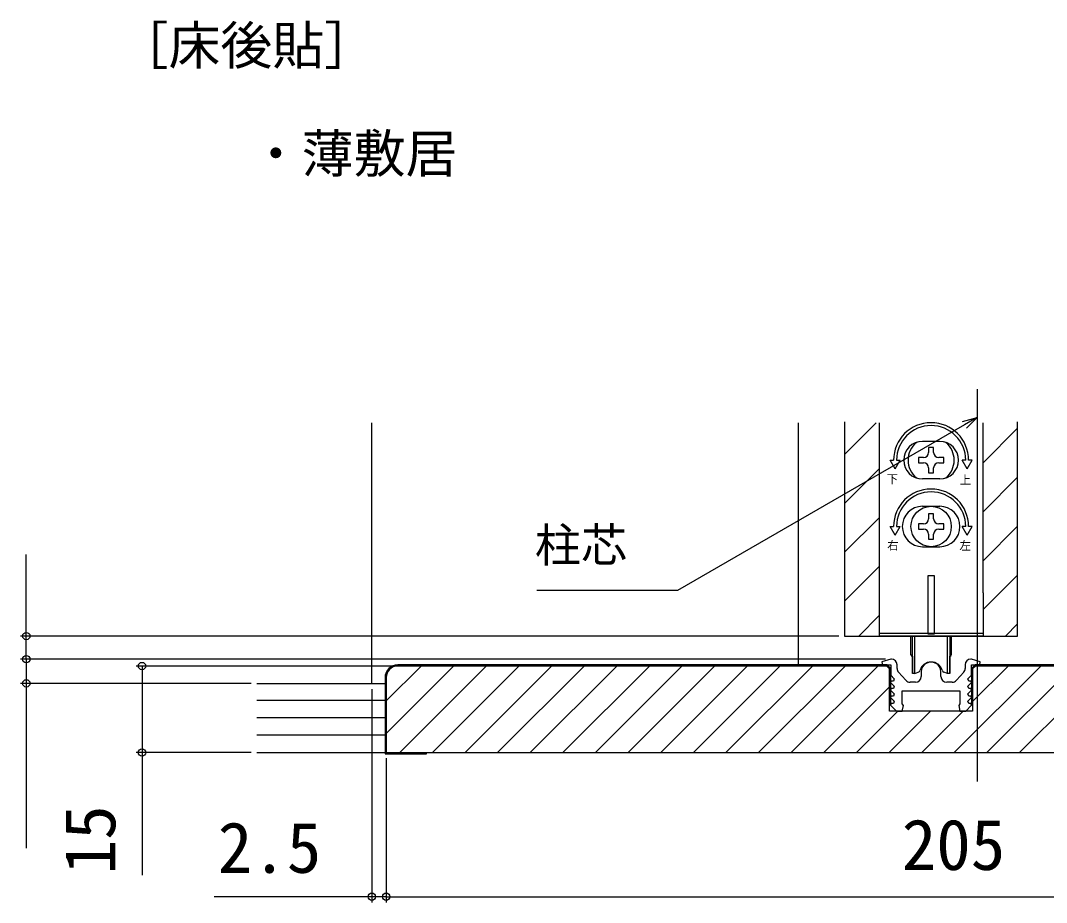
# Model space of a CAD drawing. Units: millimetres, scale not verified. Extents: x -525 to 525, y -783 to 779.
# Drawn here: x -19.6 to 158.4, y 129.6 to 282.5 of the extents above; entities that cross this region are included whole.
import ezdxf
from ezdxf.enums import TextEntityAlignment as Align

# ---------------------------------------------------------------- set-up
doc = ezdxf.new("R2010")
doc.units = ezdxf.units.MM
doc.header["$LTSCALE"] = 4
for name, color, linetype in [('0-2_USER1', 3, 'Continuous'), ('0-3_YKK_11', 7, 'Continuous'), ('0-5_YKK_12', 2, 'Continuous'), ('0-6_YKK_13', 4, 'Continuous'), ('0-8_YKK_D', 6, 'Continuous'), ('0-A_YSS_K', 3, 'Continuous'), ('0-B_YSS_KE', 3, 'Continuous')]:
    doc.layers.add(name, color=color, linetype=linetype)
doc.styles.add('ＭＳ ゴシック', font='')
doc.styles.get('ＭＳ ゴシック').set_extended_font_data('MS Gothic')

msp = doc.modelspace()

# ---------------------------------------------------------------- linework, layer by layer
at = {"layer": '0-3_YKK_11'}
for p, q in [((132.46, 170.178), (132.46, 170.794)), ((133.962, 168.125), (132.717, 169.509)), ((136.66, 169.594), (136.66, 168.794)), ((140.06, 168.794), (140.06, 169.594)), ((144.004, 169.509), (142.758, 168.125)), ((144.26, 170.794), (144.26, 170.178)), ((135.66, 167.794), (134.706, 167.794)), ((142.015, 167.794), (141.06, 167.794))]:
    msp.add_line(p, q, dxfattribs=at)
for points in [[(131.46, 171.794), (131.36, 171.794), (129.828, 171.302), (129.907, 170.794), (131.36, 170.794), (131.36, 168.993), (131.972, 168.382), (131.811, 167.994), (131.448, 167.994), (131.335, 167.719), (131.972, 167.082), (131.811, 166.694), (131.448, 166.694), (131.335, 166.419), (131.972, 165.782), (131.811, 165.394), (131.448, 165.394), (131.335, 165.119), (131.972, 164.482), (131.811, 164.094), (131.448, 164.094), (131.335, 163.82), (132.36, 162.794), (133.36, 162.794), (133.548, 163.757), (133.36, 164.036), (133.36, 166.294)], [(133.36, 166.294), (143.36, 166.294), (143.36, 164.036), (143.173, 163.757), (143.36, 162.794), (144.36, 162.794), (145.386, 163.82), (145.272, 164.094), (144.91, 164.094), (144.749, 164.482), (145.386, 165.119), (145.272, 165.394), (144.91, 165.394), (144.749, 165.782), (145.386, 166.419), (145.272, 166.694), (144.91, 166.694), (144.749, 167.082), (145.386, 167.719), (145.272, 167.994), (144.91, 167.994), (144.749, 168.382), (145.36, 168.993), (145.36, 170.794), (146.813, 170.794), (146.893, 171.302), (145.36, 171.794), (145.26, 171.794)]]:
    msp.add_lwpolyline(points, dxfattribs=at)
for centre, radius, start, end in [((131.46, 170.794), 1, 0.00001, 89.99999), ((138.36, 169.594), 1.7, 359.99999, 180.00001), ((145.26, 170.794), 1, 90.00001, 179.99999), ((133.46, 170.178), 1, 180.00001, 221.98721), ((143.26, 170.178), 1, 318.01279, 359.99999), ((134.706, 168.794), 1, 221.98723, 270.00001), ((135.66, 168.794), 1, 270.00001, 359.99999), ((141.06, 168.794), 1, 180.00001, 269.99999), ((142.015, 168.794), 1, 269.99999, 318.01277)]:
    msp.add_arc(centre, radius, start, end, dxfattribs=at)
at = {"layer": '0-5_YKK_12'}
for p, q in [((146.36, 218.597), (146.36, 150.597)), ((41.36, 167.597), (41.36, 212.766)), ((115.36, 170.597), (115.36, 212.763)), ((123.36, 212.963), (123.36, 175.797)), ((123.36, 207.287), (128.836, 212.763)), ((147.36, 205.832), (153.36, 211.832)), ((123.36, 198.802), (129.36, 204.802)), ((147.36, 197.346), (153.36, 203.346)), ((123.36, 190.317), (129.36, 196.317)), ((147.36, 188.861), (153.36, 194.861)), ((123.36, 181.832), (129.36, 187.832)), ((147.36, 180.376), (153.36, 186.376)), ((125.811, 175.797), (129.36, 179.346)), ((151.267, 175.797), (153.36, 177.89))]:
    msp.add_line(p, q, dxfattribs=at)
msp.add_lwpolyline([(123.36, 175.797), (153.36, 175.797), (153.36, 212.963)], dxfattribs=at)
at = {"layer": '0-6_YKK_13'}
for p, q in [((129.36, 212.797), (129.36, 183.297)), ((147.36, 183.297), (147.36, 212.797)), ((139.86, 209.547), (136.86, 209.547)), ((137.92, 208.497), (137.92, 207.617)), ((138.8, 208.497), (137.92, 208.497)), ((138.8, 207.617), (138.8, 208.497)), ((137.04, 206.737), (136.16, 206.737)), ((136.16, 206.737), (136.16, 205.857)), ((140.56, 206.737), (139.68, 206.737)), ((140.56, 205.857), (140.56, 206.737)), ((131.244, 206.297), (131.86, 206.297)), ((132.11, 204.797), (131.244, 206.297)), ((132.11, 204.797), (132.976, 206.297)), ((132.36, 206.297), (132.976, 206.297)), ((136.16, 205.857), (137.04, 205.857)), ((137.92, 204.977), (137.92, 204.097)), ((138.8, 204.097), (138.8, 204.977)), ((139.68, 205.857), (140.56, 205.857)), ((144.36, 206.297), (143.744, 206.297)), ((144.61, 204.797), (143.744, 206.297)), ((139.86, 203.047), (136.86, 203.047)), ((137.92, 204.097), (138.8, 204.097)), ((136.86, 198.297), (139.86, 198.297)), ((137.92, 196.997), (137.92, 196.117)), ((138.8, 196.997), (137.92, 196.997)), ((138.8, 196.117), (138.8, 196.997)), ((131.244, 194.797), (131.86, 194.797)), ((132.11, 193.297), (131.244, 194.797)), ((132.11, 193.297), (132.976, 194.797)), ((132.36, 194.797), (132.976, 194.797)), ((137.04, 195.237), (136.16, 195.237)), ((136.16, 195.237), (136.16, 194.357)), ((136.16, 194.357), (137.04, 194.357)), ((140.56, 195.237), (139.68, 195.237)), ((139.68, 194.357), (140.56, 194.357)), ((140.56, 194.357), (140.56, 195.237)), ((144.61, 193.297), (143.744, 194.797)), ((144.36, 194.797), (143.744, 194.797)), ((144.61, 193.297), (145.476, 194.797)), ((145.476, 194.797), (144.86, 194.797)), ((137.92, 193.477), (137.92, 192.597)), ((137.92, 192.597), (138.8, 192.597)), ((138.8, 192.597), (138.8, 193.477)), ((136.86, 191.297), (139.86, 191.297)), ((137.86, 186.297), (138.86, 186.297)), ((137.86, 176.097), (137.86, 186.297)), ((138.86, 186.297), (138.86, 176.097)), ((129.36, 183.297), (129.36, 175.797)), ((129.36, 176.297), (147.36, 176.297)), ((134.86, 172.549), (134.86, 175.797)), ((135.11, 169.297), (135.11, 175.797)), ((135.51, 169.297), (135.51, 175.797)), ((138.86, 176.097), (137.86, 176.097)), ((141.21, 169.297), (141.21, 175.797)), ((141.86, 175.797), (141.86, 172.549)), ((135.108, 172.253), (135.11, 172.253)), ((135.11, 172.297), (135.11, 169.297)), ((141.61, 169.297), (141.61, 172.297)), ((141.61, 172.253), (141.612, 172.253)), ((135.51, 169.297), (135.11, 169.297)), ((135.51, 169.297), (136.13, 169.523)), ((141.21, 169.297), (140.591, 169.523))]:
    msp.add_line(p, q, dxfattribs=at)
for points in [[(144.61, 204.797), (145.476, 206.297), (144.86, 206.297)], [(147.36, 183.297), (147.36, 175.797), (129.36, 175.797)], [(141.61, 175.797), (141.61, 169.297), (141.21, 169.297)]]:
    msp.add_lwpolyline(points, dxfattribs=at)
msp.add_circle((138.36, 194.797), 3.5, dxfattribs=at)
for centre, radius, start, end in [((138.36, 206.297), 6.5, 0, 180), ((138.36, 206.297), 6, 0, 180), ((136.86, 206.297), 3.25, 90, 270), ((138.36, 206.297), 4, 129.83844, 230.16156), ((139.86, 206.297), 3.25, 270, 90), ((138.36, 206.297), 4, 309.83844, 50.16156), ((137.04, 207.617), 0.88, 270, 0), ((139.68, 207.617), 0.88, 180, 270), ((137.04, 204.977), 0.88, 0, 90), ((139.68, 204.977), 0.88, 90, 180), ((138.36, 194.797), 6.5, 0, 180), ((138.36, 194.797), 6, 0, 180), ((136.86, 194.797), 3.5, 90, 270), ((139.86, 194.797), 3.5, 270, 90), ((137.04, 196.117), 0.88, 270, 0), ((139.68, 196.117), 0.88, 180, 270), ((137.04, 193.477), 0.88, 0, 90), ((139.68, 193.477), 0.88, 90, 180), ((135.16, 172.549), 0.3, 180, 260), ((138.36, 169.297), 2, 16.15012, 163.84988), ((141.56, 172.549), 0.3, 280, 0), ((135.959, 169.993), 0.5, 290, 343.84988), ((140.762, 169.993), 0.5, 196.15012, 250)]:
    msp.add_arc(centre, radius, start, end, dxfattribs=at)
at = {"layer": '0-8_YKK_D'}
for p, q in [((122.36, 175.797), (-19.561, 175.797)), ((130.462, 171.794), (-19.561, 171.794)), ((130.462, 171.794), (-19.561, 171.794)), ((44.86, 170.597), (0.515, 170.597)), ((20.439, 167.597), (-19.561, 167.597)), ((41.36, 166.597), (41.36, 129.597)), ((20.439, 155.597), (0.515, 155.597)), ((43.86, 154.597), (43.86, 129.597)), ((43.86, 154.597), (43.86, 129.597)), ((41.36, 130.597), (14.033, 130.597)), ((43.86, 130.597), (41.36, 130.597)), ((43.86, 130.597), (248.86, 130.597)), ((43.86, 130.597), (46.41, 130.597))]:
    msp.add_line(p, q, dxfattribs=at)
for points in [[(146.36, 213.688), (144.152, 212.413), (94.384, 183.679), (69.992, 183.679)], [(143.81, 213.005), (146.36, 213.688), (144.494, 211.821)], [(-18.561, 171.794), (-18.561, 175.797), (-18.561, 189.915)], [(-18.561, 171.794), (-18.561, 167.597), (-18.561, 138.997)], [(1.515, 170.597), (1.515, 155.597), (1.515, 134.32)]]:
    msp.add_lwpolyline(points, dxfattribs=at)
for centre in [(-18.561, 175.797), (-18.561, 171.794), (-18.561, 171.794), (1.515, 170.597), (-18.561, 167.597), (1.515, 155.597), (41.36, 130.597), (43.86, 130.597), (43.86, 130.597)]:
    msp.add_circle(centre, 0.637, dxfattribs=at)
at = {"layer": '0-A_YSS_K'}
for p, q in [((43.86, 164.557), (49.901, 170.597)), ((43.86, 158.9), (55.557, 170.597)), ((46.214, 155.597), (61.214, 170.597)), ((51.871, 155.597), (66.871, 170.597)), ((57.528, 155.597), (72.528, 170.597)), ((63.185, 155.597), (78.185, 170.597)), ((68.842, 155.597), (83.842, 170.597)), ((74.499, 155.597), (89.499, 170.597)), ((80.155, 155.597), (95.155, 170.597)), ((85.812, 155.597), (100.812, 170.597)), ((91.469, 155.597), (106.469, 170.597)), ((97.126, 155.597), (112.126, 170.597)), ((102.783, 155.597), (117.783, 170.597)), ((108.44, 155.597), (123.44, 170.597)), ((114.097, 155.597), (129.097, 170.597)), ((142.381, 155.597), (157.381, 170.597)), ((145.56, 170.09), (146.067, 170.597)), ((145.56, 164.434), (151.724, 170.597)), ((148.038, 155.597), (163.038, 170.597)), ((153.695, 155.597), (168.677, 170.58)), ((21.439, 167.597), (43.86, 167.597)), ((119.753, 155.597), (131.16, 167.004)), ((43.86, 164.597), (21.439, 164.597)), ((125.41, 155.597), (132.61, 162.797)), ((131.067, 155.597), (138.267, 162.797)), ((136.724, 155.597), (143.924, 162.797)), ((43.86, 161.597), (21.439, 161.597)), ((43.86, 158.597), (21.439, 158.597)), ((21.439, 155.597), (292.41, 155.597))]:
    msp.add_line(p, q, dxfattribs=at)
at = {"layer": '0-B_YSS_KE'}
for points in [[(131.16, 163.897), (131.36, 163.897), (131.36, 170.18), (130.743, 170.797), (45.86, 170.797)], [(168.66, 170.597), (146.06, 170.597), (145.56, 170.097), (145.56, 163.897), (145.56, 162.797), (131.16, 162.797), (131.16, 163.897), (131.16, 170.097), (130.66, 170.597), (45.86, 170.597)], [(169.16, 163.897), (169.36, 163.897), (169.36, 170.18), (168.743, 170.797), (145.977, 170.797), (145.36, 170.18), (145.36, 163.897), (145.56, 163.897)], [(43.66, 168.597), (43.66, 155.397), (50.86, 155.397), (50.86, 155.597)], [(43.86, 168.597), (43.86, 155.597), (50.86, 155.597), (241.86, 155.597), (248.86, 155.597)]]:
    msp.add_lwpolyline(points, dxfattribs=at)
for radius in [2.2, 2]:
    msp.add_arc((45.86, 168.597), radius, 90, 180, dxfattribs=at)

# ---------------------------------------------------------------- texts
at = {"layer": '0-2_USER1', "style": 'ＭＳ ゴシック'}
for s, p in [('［床後貼］', (-2.89, 272.943)), ('・薄敷居', (20.212, 254.198))]:
    msp.add_text(s, height=6.598, dxfattribs=at).set_placement(p, align=Align.BOTTOM_LEFT)
at = {"layer": '0-6_YKK_13', "style": 'ＭＳ ゴシック'}
for s, p in [('下', (130.628, 201.845)), ('上', (143.301, 201.686)), ('右', (130.731, 190.322)), ('左', (143.278, 190.288))]:
    msp.add_text(s, height=1.466, dxfattribs=at).set_placement(p, align=Align.BOTTOM_LEFT)
at = {"layer": '0-8_YKK_D', "style": 'ＭＳ ゴシック'}
for s, height, p in [('柱芯', 5.865, (69.639, 186.891)), ('2.5', 8.798, (14.647, 132.097)), ('205', 8.798, (133.269, 132.597))]:
    msp.add_text(s, height=height, dxfattribs=at).set_placement(p, align=Align.BOTTOM_LEFT)
msp.add_text('15', height=8.798, rotation=90, dxfattribs=at).set_placement((-0.485, 134.479), align=Align.BOTTOM_LEFT)

doc.saveas('drawing.dxf')
